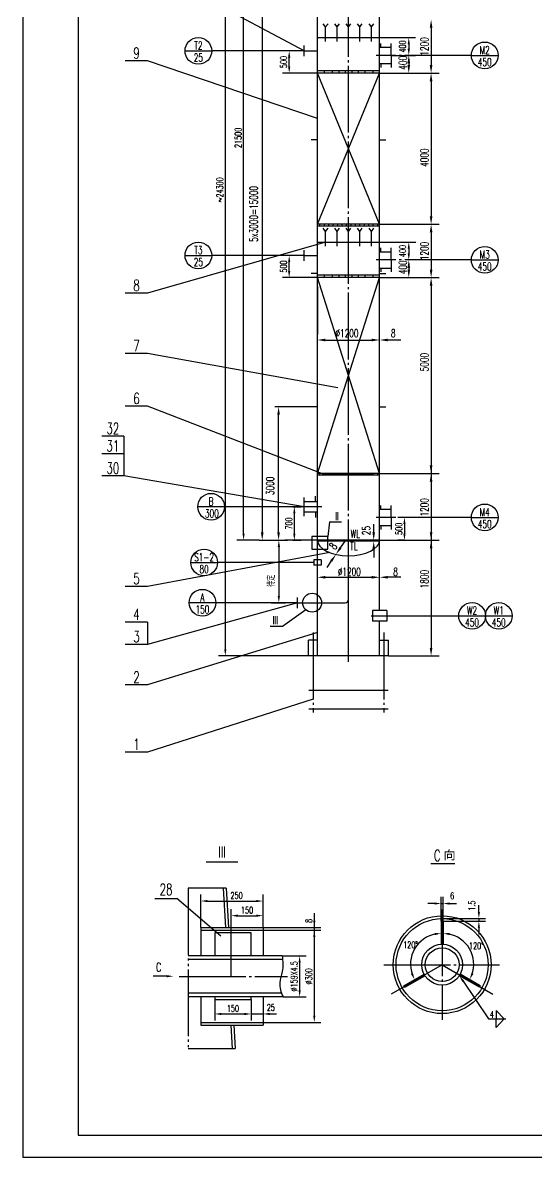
# Model space of a CAD drawing. Header units: inches. Extents: x 8 to 602, y 2 to 843.
# Drawn here: x 8 to 240, y 2 to 512 of the extents above; entities that cross this region are included whole.
import ezdxf
from ezdxf.enums import TextEntityAlignment as Align

# ---------------------------------------------------------------- set-up
doc = ezdxf.new("R2010")
doc.units = ezdxf.units.IN
doc.header["$MEASUREMENT"] = 0
doc.linetypes.add('CENTER', pattern=[34, 30, -1.5, 1, -1.5])
doc.linetypes.add('PHANTOM', pattern=[36.5, 30, -1.5, 1, -1.5, 1, -1.5])
for name, color, linetype in [('1', 7, 'Continuous'), ('2', 1, 'CENTER'), ('3', 6, 'Continuous'), ('5', 2, 'PHANTOM'), ('6', 6, 'Continuous')]:
    doc.layers.add(name, color=color, linetype=linetype)
doc.styles.add('HZ4', font='complex', dxfattribs={"width": 0.67, "height": 4, "bigfont": 'hztxt'})
doc.styles.add('ST4', font='SimSun.ttf', dxfattribs={"height": 4})
doc.styles.add('SZ3', font='complex', dxfattribs={"width": 0.67, "height": 3, "bigfont": 'hztxt'})
doc.styles.add('SZ5', font='complex', dxfattribs={"width": 0.67, "height": 5})

msp = doc.modelspace()

# ---------------------------------------------------------------- linework, layer by layer
for p, q in [((144.783, 510.337), (143.719, 511.718)), ((144.783, 510.337), (145.846, 511.718)), ((149.967, 510.337), (148.903, 511.718)), ((149.967, 510.337), (151.031, 511.718)), ((155.065, 510.337), (154.001, 511.718)), ((155.065, 510.337), (156.128, 511.718)), ((160.162, 510.337), (159.098, 511.718)), ((160.162, 510.337), (161.226, 511.718)), ((165.347, 510.337), (164.283, 511.718)), ((165.347, 510.337), (166.41, 511.718)), ((141.065, 505.518), (169.064, 505.518)), ((144.119, 490.598), (144.119, 489.518)), ((147.681, 490.598), (147.681, 489.518)), ((150.659, 490.598), (150.659, 489.518)), ((153.515, 490.598), (153.515, 489.518)), ((156.614, 490.598), (156.614, 489.518)), ((159.47, 490.598), (159.47, 489.518)), ((162.448, 490.598), (162.448, 489.518)), ((166.01, 490.598), (166.01, 489.518)), ((144.783, 418.382), (143.719, 419.763)), ((144.783, 418.382), (145.846, 419.763)), ((149.967, 418.382), (148.903, 419.763)), ((149.967, 418.382), (151.031, 419.763)), ((155.065, 418.382), (154.001, 419.763)), ((155.065, 418.382), (156.128, 419.763)), ((160.162, 418.382), (159.098, 419.763)), ((160.162, 418.382), (161.226, 419.763)), ((165.347, 418.382), (164.283, 419.763)), ((165.347, 418.382), (166.41, 419.763)), ((141.065, 413.563), (169.064, 413.563)), ((144.119, 398.643), (144.119, 397.563)), ((147.681, 398.643), (147.681, 397.563)), ((150.659, 398.643), (150.659, 397.563)), ((153.515, 398.643), (153.515, 397.563)), ((156.614, 398.643), (156.614, 397.563)), ((159.47, 398.643), (159.47, 397.563)), ((162.448, 398.643), (162.448, 397.563)), ((166.01, 398.643), (166.01, 397.563))]:
    msp.add_line(p, q)
at = {"layer": '1'}
for p, q in [((33.48, 833.012), (33.48, 12.012)), ((169.064, 247.97), (169.064, 684.426)), ((141.065, 227.508), (141.065, 679.473)), ((144.783, 503.718), (144.783, 510.337)), ((149.967, 503.718), (149.967, 510.337)), ((155.065, 503.718), (155.065, 510.337)), ((160.162, 503.718), (160.162, 510.337)), ((165.347, 503.718), (165.347, 510.337)), ((135.065, 497.125), (135.065, 501.925)), ((169.064, 501.202), (174.324, 501.202)), ((169.661, 501.202), (169.661, 502.925)), ((174.324, 497.518), (174.324, 502.911)), ((135.065, 499.525), (141.065, 499.525)), ((174.324, 497.518), (174.324, 492.125)), ((169.064, 490.598), (141.065, 490.598)), ((169.064, 493.834), (174.324, 493.834)), ((169.661, 493.834), (169.661, 492.111)), ((169.064, 489.518), (141.065, 489.518)), ((141.065, 459.509), (138.279, 459.509)), ((141.065, 459.509), (138.279, 459.509)), ((141.065, 459.509), (138.279, 459.509)), ((169.064, 459.509), (171.85, 459.509)), ((169.064, 459.509), (171.85, 459.509)), ((169.064, 459.509), (171.85, 459.509)), ((169.064, 421.562), (141.065, 421.562)), ((169.064, 420.762), (141.065, 420.762)), ((142.065, 421.562), (142.065, 420.762)), ((144.065, 421.562), (144.065, 420.762)), ((144.783, 411.763), (144.783, 418.382)), ((146.065, 421.562), (146.065, 420.762)), ((148.065, 421.562), (148.065, 420.762)), ((149.967, 411.763), (149.967, 418.382)), ((150.065, 421.562), (150.065, 420.762)), ((152.065, 421.562), (152.065, 420.762)), ((154.065, 421.562), (154.065, 420.762)), ((155.065, 411.763), (155.065, 418.382)), ((156.065, 421.562), (156.065, 420.762)), ((158.064, 421.562), (158.064, 420.762)), ((160.064, 421.562), (160.064, 420.762)), ((160.162, 411.763), (160.162, 418.382)), ((162.064, 421.562), (162.064, 420.762)), ((164.064, 421.562), (164.064, 420.762)), ((165.347, 411.763), (165.347, 418.382)), ((166.064, 421.562), (166.064, 420.762)), ((168.064, 421.562), (168.064, 420.762)), ((135.065, 405.17), (135.065, 409.97)), ((169.064, 409.247), (174.324, 409.247)), ((169.661, 409.247), (169.661, 410.97)), ((174.324, 405.563), (174.324, 410.956)), ((135.065, 407.57), (141.065, 407.57)), ((174.324, 405.563), (174.324, 400.17)), ((141.065, 399.507), (138.279, 399.507)), ((141.065, 399.507), (138.279, 399.507)), ((141.065, 399.507), (138.279, 399.507)), ((169.064, 398.643), (141.065, 398.643)), ((169.064, 401.879), (174.324, 401.879)), ((169.064, 399.507), (171.85, 399.507)), ((169.064, 399.507), (171.85, 399.507)), ((169.064, 399.507), (171.85, 399.507)), ((169.661, 401.879), (169.661, 400.156)), ((169.064, 397.563), (141.065, 397.563)), ((141.065, 339.505), (138.279, 339.505)), ((169.064, 339.505), (171.85, 339.505)), ((169.064, 309.503), (141.065, 309.503)), ((169.064, 308.703), (141.065, 308.703)), ((142.065, 309.503), (142.065, 308.703)), ((144.065, 309.503), (144.065, 308.703)), ((144.44, 309.503), (165.689, 309.503)), ((146.065, 309.503), (146.065, 308.703)), ((148.065, 309.503), (148.065, 308.703)), ((150.065, 309.503), (150.065, 308.703)), ((152.065, 309.503), (152.065, 308.703)), ((154.065, 309.503), (154.065, 308.703)), ((156.065, 309.503), (156.065, 308.703)), ((158.064, 309.503), (158.064, 308.703)), ((160.064, 309.503), (160.064, 308.703)), ((162.064, 309.503), (162.064, 308.703)), ((164.064, 309.503), (164.064, 308.703)), ((166.064, 309.503), (166.064, 308.703)), ((168.064, 309.503), (168.064, 308.703)), ((135.065, 290.373), (135.065, 298.739)), ((135.065, 296.842), (141.065, 296.842)), ((140.206, 296.842), (140.206, 299.339)), ((135.065, 292.269), (141.065, 292.269)), ((140.206, 292.269), (140.206, 289.773)), ((169.064, 293.447), (174.324, 293.447)), ((169.661, 293.447), (169.661, 295.17)), ((174.324, 289.763), (174.324, 295.156)), ((169.064, 286.079), (174.324, 286.079)), ((169.661, 286.079), (169.661, 284.356)), ((174.324, 289.763), (174.324, 284.37)), ((169.064, 279.503), (141.065, 279.503)), ((142.714, 270.677), (139.494, 270.677)), ((139.494, 270.677), (139.494, 268.277)), ((142.714, 270.677), (142.714, 268.277)), ((155.065, 252.839), (155.065, 272.503)), ((142.714, 268.277), (139.494, 268.277)), ((132.099, 248.999), (132.099, 253.799)), ((132.099, 251.399), (153.625, 251.399)), ((172.274, 247.97), (165.834, 247.97)), ((165.834, 247.97), (165.834, 243.17)), ((172.274, 247.97), (172.274, 243.17)), ((172.274, 243.17), (165.834, 243.17)), ((169.064, 227.508), (169.064, 243.17)), ((141.065, 234.507), (137.101, 234.507)), ((137.101, 227.508), (137.101, 234.507)), ((169.064, 234.507), (173.029, 234.507)), ((173.029, 227.508), (173.029, 234.507)), ((173.029, 227.508), (137.101, 227.508)), ((137.164, 212.031), (172.965, 212.031)), ((137.164, 203.748), (172.965, 203.748)), ((98.687, 122.968), (99.662, 105.368)), ((100.091, 122.968), (101.066, 105.368)), ((196.784, 108.227), (197.584, 108.227)), ((196.784, 108.227), (196.784, 97.818)), ((197.584, 108.227), (197.584, 97.818)), ((88.604, 105.368), (88.604, 92.568)), ((88.604, 105.368), (116.604, 105.368)), ((88.604, 104.088), (116.604, 104.088)), ((94.851, 102.968), (94.851, 92.568)), ((111.235, 102.968), (94.851, 102.968)), ((111.235, 92.568), (111.235, 102.968)), ((116.604, 105.368), (116.604, 92.568)), ((125.224, 92.568), (82.99, 92.568)), ((125.224, 90.968), (82.99, 90.968)), ((180.01, 79.174), (189.024, 84.378)), ((180.41, 78.481), (189.424, 83.685)), ((213.958, 78.481), (204.944, 83.685)), ((214.358, 79.174), (205.344, 84.378)), ((180.41, 78.481), (180.01, 79.174)), ((214.358, 79.174), (213.958, 78.481)), ((124.948, 75.768), (82.99, 75.768)), ((125.609, 74.168), (82.99, 74.168)), ((88.604, 74.168), (88.604, 61.368)), ((94.851, 74.168), (94.851, 72.968)), ((94.851, 72.968), (111.235, 72.968)), ((111.235, 72.968), (111.235, 74.168)), ((116.604, 74.168), (116.604, 61.368)), ((88.604, 62.648), (116.604, 62.648)), ((88.604, 61.368), (116.604, 61.368)), ((102.099, 61.368), (102.675, 50.968)), ((103.503, 61.368), (104.079, 50.968)), ((33.48, 12.012), (592.48, 12.012))]:
    msp.add_line(p, q, dxfattribs=at)
at = {"layer": '1', "color": 3}
for p, q in [((135.065, 499.525), (54.769, 542.384)), ((54.053, 326.24), (44.053, 326.24)), ((54.053, 326.24), (54.053, 316.24)), ((54.053, 318.409), (44.053, 318.409)), ((54.053, 318.409), (54.053, 308.409)), ((54.053, 308.409), (44.053, 308.409)), ((135.065, 294.556), (54.053, 308.409))]:
    msp.add_line(p, q, dxfattribs=at)
at = {"layer": '1'}
for radius in [22, 20.72, 9.2, 7.6]:
    msp.add_circle((197.184, 88.627), radius, dxfattribs=at)
msp.add_arc((153.625, 252.839), 1.44, 270, 0, dxfattribs=at)
msp.add_ellipse((155.065, 279.503), major_axis=(13.999, 0), ratio=0.5, start_param=3.1415927, end_param=6.2831853, dxfattribs=at)
at = {"layer": '2'}
for p, q in [((155.065, 224.82), (155.065, 765.495)), ((210.34, 497.518), (167.429, 497.518)), ((210.34, 405.563), (167.429, 405.563)), ((210.34, 289.763), (167.429, 289.763)), ((169.064, 279.003), (141.065, 279.003)), ((139.135, 237.939), (139.135, 202.005)), ((170.994, 237.939), (170.994, 202.005)), ((197.184, 113.427), (197.184, 63.827)), ((170.939, 88.627), (222.939, 88.627)), ((197.184, 88.627), (174.321, 75.427)), ((197.184, 88.627), (220.047, 75.427)), ((78.901, 83.368), (127.627, 83.368))]:
    msp.add_line(p, q, dxfattribs=at)
at = {"layer": '3'}
for p, q in [((99.643, 699.473), (99.643, 230.508)), ((107.863, 282.503), (107.863, 676.473)), ((116.243, 575.921), (116.243, 283.103)), ((169.064, 505.518), (185.171, 505.518)), ((192.22, 509.917), (192.22, 493.118)), ((182.171, 502.518), (182.171, 500.518)), ((64.656, 495.048), (54.656, 495.048)), ((141.065, 469.205), (64.656, 495.048)), ((81.508, 499.525), (93.508, 499.525)), ((135.065, 499.525), (93.508, 499.525)), ((130.015, 499.525), (125.373, 499.525)), ((128.373, 492.518), (128.373, 496.525)), ((174.324, 497.518), (185.171, 497.518)), ((182.171, 495.878), (182.171, 493.118)), ((210.34, 497.518), (222.34, 497.518)), ((141.065, 489.518), (125.373, 489.518)), ((141.065, 421.562), (169.064, 489.518)), ((169.064, 421.562), (141.065, 489.518)), ((165.883, 489.518), (162.883, 489.518)), ((169.064, 489.518), (195.82, 489.518)), ((169.064, 489.518), (195.82, 489.518)), ((192.22, 485.918), (192.22, 425.162)), ((169.064, 421.562), (195.82, 421.562)), ((169.064, 421.562), (195.82, 421.562)), ((144.783, 413.563), (64.656, 390.607)), ((169.064, 413.563), (185.413, 413.563)), ((169.064, 413.563), (184.39, 413.563)), ((192.22, 417.962), (192.22, 401.163)), ((182.171, 410.563), (182.171, 408.563)), ((81.508, 407.57), (93.508, 407.57)), ((135.065, 407.57), (93.508, 407.57)), ((130.015, 407.57), (125.373, 407.57)), ((128.373, 400.563), (128.373, 404.57)), ((182.171, 403.923), (182.171, 401.163)), ((210.34, 405.563), (222.34, 405.563)), ((141.065, 397.563), (125.373, 397.563)), ((141.065, 309.567), (169.064, 397.563)), ((169.064, 309.567), (141.065, 397.563)), ((141.065, 393.575), (141.065, 371.975)), ((169.064, 397.563), (195.82, 397.563)), ((169.064, 397.563), (195.82, 397.563)), ((169.064, 393.575), (169.064, 397.175)), ((192.22, 393.963), (192.22, 309.503)), ((64.656, 390.607), (54.656, 390.607)), ((144.665, 369.532), (165.464, 369.532)), ((178.597, 369.532), (172.664, 369.532)), ((64.656, 363.448), (54.656, 363.448)), ((150.265, 348.038), (64.656, 363.448)), ((64.656, 339.763), (54.656, 339.763)), ((144.065, 309.033), (64.656, 339.763)), ((138.279, 339.505), (121.911, 339.505)), ((123.599, 283.103), (123.599, 335.905)), ((169.064, 309.503), (195.82, 309.503)), ((169.064, 309.503), (195.82, 309.503)), ((192.22, 309.503), (192.22, 270.023)), ((99.239, 294.556), (87.239, 294.556)), ((143.057, 294.556), (99.239, 294.556)), ((129.97, 294.556), (133.688, 294.556)), ((130.688, 291.556), (130.688, 282.503)), ((146.472, 287.76), (145.688, 281.186)), ((146.472, 287.76), (151.971, 287.76)), ((166.399, 283.103), (166.399, 286.703)), ((180.222, 289.763), (177.222, 289.763)), ((180.222, 286.763), (180.222, 282.503)), ((210.34, 289.763), (222.34, 289.763)), ((114.881, 279.503), (104.863, 279.503)), ((114.881, 279.503), (127.68, 279.503)), ((123.599, 279.503), (126.722, 279.503)), ((123.722, 276.503), (123.722, 254.399)), ((141.065, 279.503), (126.429, 279.503)), ((129.97, 279.503), (133.688, 279.503)), ((151.428, 276.061), (153.849, 279.533)), ((169.064, 279.503), (195.82, 279.503)), ((169.064, 279.503), (195.82, 279.503)), ((180.222, 279.503), (177.222, 279.503)), ((192.22, 275.903), (192.22, 231.108)), ((146.591, 273.931), (64.656, 258.731)), ((166.399, 275.403), (166.399, 271.803)), ((84.089, 269.477), (96.089, 269.477)), ((139.494, 269.477), (96.089, 269.477)), ((147.309, 270.156), (145.25, 267.203)), ((144.665, 262.832), (165.464, 262.832)), ((178.597, 262.832), (172.664, 262.832)), ((64.656, 258.731), (54.656, 258.731)), ((132.099, 251.399), (64.656, 232.653)), ((95.341, 251.399), (83.341, 251.399)), ((132.099, 251.399), (95.341, 251.399)), ((120.224, 251.399), (126.722, 251.399)), ((125.307, 240.871), (135.787, 248.275)), ((165.19, 245.508), (204.644, 245.508)), ((204.644, 245.508), (216.644, 245.508)), ((216.644, 245.508), (228.644, 245.508)), ((64.656, 242.653), (54.656, 242.653)), ((64.656, 242.653), (64.656, 232.653)), ((119.808, 240.871), (125.307, 240.871)), ((141.065, 238.051), (64.656, 214.4)), ((64.656, 232.653), (54.656, 232.653)), ((155.065, 227.508), (96.643, 227.508)), ((173.029, 227.508), (195.82, 227.508)), ((64.656, 214.4), (54.656, 214.4)), ((139.135, 207.977), (64.656, 184.175)), ((64.656, 184.175), (54.656, 184.175)), ((105.208, 134.778), (91.091, 134.778)), ((192.052, 134.19), (202.843, 134.19)), ((67.865, 118.463), (77.865, 118.463)), ((97.609, 101.401), (77.865, 118.463)), ((88.604, 105.368), (88.604, 120.25)), ((116.604, 113.661), (116.604, 120.25)), ((196.784, 108.227), (196.784, 119.127)), ((197.584, 108.227), (197.584, 119.127)), ((91.604, 117.25), (113.604, 117.25)), ((102.284, 83.368), (102.284, 113.661)), ((116.604, 105.368), (116.604, 113.661)), ((193.784, 116.127), (190.784, 116.127)), ((196.784, 116.127), (197.584, 116.127)), ((200.584, 116.127), (203.584, 116.127)), ((213.701, 112.347), (213.701, 115.347)), ((105.284, 110.661), (113.604, 110.661)), ((139.661, 111.824), (139.661, 64.368)), ((197.184, 109.347), (216.701, 109.347)), ((197.584, 108.227), (216.701, 108.227)), ((213.701, 109.347), (213.701, 108.227)), ((116.604, 105.368), (142.661, 105.368)), ((116.604, 104.088), (142.661, 104.088)), ((213.701, 105.227), (213.701, 102.227)), ((125.224, 92.568), (136.068, 92.568)), ((133.068, 89.568), (133.068, 77.168)), ((73.239, 83.451), (67.233, 83.451)), ((206.286, 81.695), (218.05, 64.251)), ((94.851, 72.968), (94.851, 63.47)), ((111.235, 72.968), (111.235, 63.47)), ((116.604, 74.168), (116.604, 63.47)), ((125.609, 74.168), (136.068, 74.168)), ((97.851, 66.47), (108.235, 66.47)), ((111.235, 66.47), (116.604, 66.47)), ((119.604, 66.47), (122.604, 66.47)), ((221.487, 68.059), (225.049, 64.251)), ((221.487, 68.059), (221.487, 64.251)), ((116.604, 62.648), (142.661, 62.648)), ((218.05, 64.251), (225.787, 64.251)), ((221.487, 60.442), (225.049, 64.251)), ((221.487, 60.442), (221.487, 64.251))]:
    msp.add_line(p, q, dxfattribs=at)
for points in [[(8.48, 2.012), (602.48, 2.012), (602.48, 843.012), (8.48, 843.012)], [(138.493, 275.474), (145.688, 275.474), (145.688, 281.186), (138.493, 281.186)]]:
    msp.add_lwpolyline(points, close=True, dxfattribs=at)
for centre, radius in [((87.508, 499.525), 6), ((216.34, 497.518), 6), ((87.508, 407.57), 6), ((216.34, 405.563), 6), ((93.239, 294.556), 6), ((216.34, 289.763), 6), ((90.089, 269.477), 6), ((89.341, 251.399), 6), ((138.688, 251.399), 4.262), ((210.644, 245.508), 6), ((222.644, 245.508), 6)]:
    msp.add_circle(centre, radius, dxfattribs=at)
for centre, start, end in [((196.784, 88.858), 99.96688, 200.03312), ((197.584, 88.858), 339.96688, 80.03312)]:
    msp.add_arc(centre, 13.814, start, end, dxfattribs=at)
msp.add_open_spline([(125.224, 92.568), (125.46, 90.195), (125.864, 86.113), (123.406, 80.02), (124.662, 76.279), (125.609, 74.168)], degree=3, knots=[0, 0, 0, 0, 7.0745809, 12.164307, 18.7901471, 18.7901471, 18.7901471, 18.7901471], dxfattribs=at)
for points in [[(191.62, 509.917), (192.82, 509.917), (192.22, 513.517)], [(181.671, 502.518), (182.671, 502.518), (182.171, 505.518)], [(181.671, 500.518), (182.671, 500.518), (182.171, 497.518)], [(127.873, 496.525), (128.873, 496.525), (128.373, 499.525)], [(181.571, 493.918), (182.771, 493.918), (182.171, 497.518)], [(127.873, 492.518), (128.873, 492.518), (128.373, 489.518)], [(181.571, 493.118), (182.771, 493.118), (182.171, 489.518)], [(191.62, 493.118), (192.82, 493.118), (192.22, 489.518)], [(191.62, 485.918), (192.82, 485.918), (192.22, 489.518)], [(191.62, 425.162), (192.82, 425.162), (192.22, 421.562)], [(191.62, 417.962), (192.82, 417.962), (192.22, 421.562)], [(181.671, 410.563), (182.671, 410.563), (182.171, 413.563)], [(181.671, 408.563), (182.671, 408.563), (182.171, 405.563)], [(127.873, 404.57), (128.873, 404.57), (128.373, 407.57)], [(181.571, 401.963), (182.771, 401.963), (182.171, 405.563)], [(127.873, 400.563), (128.873, 400.563), (128.373, 397.563)], [(181.571, 401.163), (182.771, 401.163), (182.171, 397.563)], [(191.62, 401.163), (192.82, 401.163), (192.22, 397.563)], [(191.62, 393.963), (192.82, 393.963), (192.22, 397.563)], [(144.665, 370.132), (144.665, 368.932), (141.065, 369.532)], [(165.464, 370.132), (165.464, 368.932), (169.064, 369.532)], [(172.664, 370.132), (172.664, 368.932), (169.064, 369.532)], [(122.999, 335.905), (124.199, 335.905), (123.599, 339.505)], [(191.62, 313.103), (192.82, 313.103), (192.22, 309.503)], [(191.62, 305.903), (192.82, 305.903), (192.22, 309.503)], [(130.188, 291.556), (131.188, 291.556), (130.688, 294.556)], [(179.722, 286.763), (180.722, 286.763), (180.222, 289.763)], [(107.363, 282.503), (108.363, 282.503), (107.863, 279.503)], [(115.643, 283.103), (116.843, 283.103), (116.243, 279.503)], [(122.999, 283.103), (124.199, 283.103), (123.599, 279.503)], [(130.188, 282.503), (131.188, 282.503), (130.688, 279.503)], [(165.799, 283.103), (166.999, 283.103), (166.399, 279.503)], [(179.722, 282.503), (180.722, 282.503), (180.222, 279.503)], [(191.62, 283.103), (192.82, 283.103), (192.22, 279.503)], [(123.222, 276.503), (124.222, 276.503), (123.722, 279.503)], [(150.936, 276.405), (151.92, 275.718), (149.369, 273.109)], [(165.799, 275.403), (166.999, 275.403), (166.399, 279.003)], [(191.62, 275.903), (192.82, 275.903), (192.22, 279.503)], [(146.817, 270.499), (147.802, 269.813), (149.369, 273.109)], [(144.665, 263.432), (144.665, 262.232), (141.065, 262.832)], [(165.464, 263.432), (165.464, 262.232), (169.064, 262.832)], [(172.664, 263.432), (172.664, 262.232), (169.064, 262.832)], [(123.222, 254.399), (124.222, 254.399), (123.722, 251.399)], [(99.143, 230.508), (100.143, 230.508), (99.643, 227.508)], [(191.62, 231.108), (192.82, 231.108), (192.22, 227.508)], [(91.604, 117.75), (91.604, 116.75), (88.604, 117.25)], [(113.604, 117.75), (113.604, 116.75), (116.604, 117.25)], [(193.784, 116.627), (193.784, 115.627), (196.784, 116.127)], [(200.584, 116.627), (200.584, 115.627), (197.584, 116.127)], [(213.201, 112.347), (214.201, 112.347), (213.701, 109.347)], [(105.284, 111.161), (105.284, 110.161), (102.284, 110.661)], [(113.604, 111.161), (113.604, 110.161), (116.604, 110.661)], [(139.161, 108.368), (140.161, 108.368), (139.661, 105.368)], [(213.201, 105.227), (214.201, 105.227), (213.701, 108.227)], [(139.161, 101.088), (140.161, 101.088), (139.661, 104.088)], [(193.752, 102.91), (193.839, 101.913), (196.784, 102.672)], [(200.616, 102.91), (200.529, 101.913), (197.584, 102.672)], [(132.568, 89.568), (133.568, 89.568), (133.068, 92.568)], [(73.239, 83.951), (73.239, 82.951), (76.239, 83.451)], [(184.005, 84.881), (183.099, 84.458), (184.821, 81.951)], [(206.207, 80.918), (207.036, 81.477), (204.944, 83.685)], [(210.363, 84.881), (211.269, 84.458), (209.547, 81.951)], [(132.568, 77.168), (133.568, 77.168), (133.068, 74.168)], [(97.851, 66.97), (97.851, 65.97), (94.851, 66.47)], [(108.235, 66.97), (108.235, 65.97), (111.235, 66.47)], [(119.604, 66.97), (119.604, 65.97), (116.604, 66.47)], [(139.161, 65.648), (140.161, 65.648), (139.661, 62.648)]]:
    msp.add_solid(points, dxfattribs=at)
at = {"layer": '5'}
for p, q in [((100.091, 122.968), (82.99, 122.968)), ((82.99, 122.968), (82.99, 50.968)), ((82.99, 50.968), (104.079, 50.968))]:
    msp.add_line(p, q, dxfattribs=at)

# ---------------------------------------------------------------- texts
at = {"layer": '1', "color": 3, "style": 'SZ5', "width": 0.67}
for s, p in [('32', (49.053, 327.24)), ('31', (49.053, 319.409)), ('30', (49.053, 309.409))]:
    msp.add_text(s, height=5, dxfattribs=at).set_placement(p, align=Align.CENTER)
at = {"layer": '3', "width": 0.67}
for s, height, style, p in [('9', 5, 'SZ5', (59.656, 496.048)), ('T2', 3.6, 'SZ3', (87.508, 500.125)), ('M2', 3.6, 'SZ3', (216.34, 498.118)), ('25', 3.6, 'SZ3', (87.508, 494.725)), ('450', 3.6, 'SZ3', (216.34, 492.718)), ('T3', 3.6, 'SZ3', (87.508, 408.17)), ('M3', 3.6, 'SZ3', (216.34, 406.163)), ('25', 3.6, 'SZ3', (87.508, 402.77)), ('450', 3.6, 'SZ3', (216.34, 400.763)), ('8', 5, 'SZ5', (59.656, 391.607)), ('7', 5, 'SZ5', (59.656, 364.448)), ('6', 5, 'SZ5', (59.656, 340.763)), ('B', 3.6, 'SZ3', (93.239, 295.156)), ('300', 3.6, 'SZ3', (93.584, 289.756)), ('M4', 3.6, 'SZ3', (216.34, 290.363)), ('450', 3.6, 'SZ3', (216.34, 284.963)), ('WL', 3.6, 'SZ3', (158.122, 280.566)), ('TL', 3.6, 'SZ3', (157.495, 275.076)), ('S1-2', 3.6, 'SZ3', (90.089, 270.077)), ('80', 3.6, 'SZ3', (90.089, 264.677)), ('5', 5, 'SZ5', (59.656, 259.731)), ('A', 3.6, 'SZ3', (89.341, 251.999)), ('150', 3.6, 'SZ3', (89.341, 246.599)), ('4', 5, 'SZ5', (59.656, 243.653)), ('W2', 3.6, 'SZ3', (210.644, 246.108)), ('W1', 3.6, 'SZ3', (222.644, 246.108)), ('450', 3.6, 'SZ3', (210.644, 240.708)), ('450', 3.6, 'SZ3', (222.644, 240.708)), ('3', 5, 'SZ5', (59.656, 233.653)), ('2', 5, 'SZ5', (59.656, 215.4)), ('1', 5, 'SZ5', (59.656, 185.175))]:
    msp.add_text(s, height=height, dxfattribs=dict(at, style=style)).set_placement(p, align=Align.CENTER)
for s, height, style, p in [('II', 3.6, 'SZ3', (149.055, 288.581)), ('III', 3.6, 'SZ3', (120.83, 241.812)), ('III', 5, 'SZ5', (96.466, 136.828)), ('28', 5, 'SZ5', (70.11, 119.963))]:
    msp.add_text(s, height=height, dxfattribs=dict(at, style=style)).set_placement(p)
for height, style, p in [(5, 'SZ5', (196.493, 137.702)), (4, 'HZ4', (70.872, 87.497))]:
    msp.add_text('C', height=height, dxfattribs=dict(at, style=style)).set_placement(p, align=Align.MIDDLE_RIGHT)
at = {"layer": '3', "style": 'SZ3', "width": 0.67}
for p in [(182.929, 97.575), (212.55, 97.141)]:
    msp.add_text('120%%D', height=3, dxfattribs=at).set_placement(p, align=Align.MIDDLE_CENTER)
msp.add_text('4', height=3, dxfattribs=at).set_placement((219.56, 66.209), align=Align.MIDDLE)
at = {"layer": '3', "attachment_point": 5, "style": 'SZ3'}
for s, insert, char_height, rotation in [('\\A1;1200', (189.22, 501.517), 3.6, 90), ('400', (179.4, 501.518), 3, 90), ('\\A1;500', (125.873, 494.522), 3, 90), ('400', (179.53, 494.17), 3.6, 90), ('21500', (105.363, 460.43), 3, 90), ('4000', (189.22, 451.52), 3.6, 90), ('~24300', (97.143, 437.024), 3, 90), ('5x3000=15000', (112.394, 426.217), 3.6, 90), ('\\A1;1200', (189.22, 409.562), 3.6, 90), ('400', (179.4, 409.563), 3, 90), ('\\A1;500', (125.873, 402.567), 3, 90), ('400', (179.53, 402.215), 3.6, 90), ('\\A1;5000', (189.22, 359.565), 3.6, 90), ('\\A1;3000', (119.75, 303.924), 3.6, 90), ('1200', (189.22, 294.298), 3.6, 90), ('\\A1;700', (128.188, 287.029), 3, 90), ('\\A1;500', (177.722, 284.633), 3, 90), ('\\A1;25', (163.066, 283.846), 3.6, 90), ('8', (148.151, 276.87), 3.6, 55.10893), ('1800', (189.22, 262.005), 3.6, 90), ('待定', (120.471, 261.254), 3, 90), ('\\A1;1.5', (210.542, 115.174), 3, 90), ('8', (137.161, 108.312), 3, 90), ('%%C159X4.5', (130.568, 83.368), 3, 90), ('%%C300', (137.161, 83.368), 3, 90)]:
    msp.add_mtext(s, dxfattribs=dict(at, insert=insert, char_height=char_height, rotation=rotation))
for s, insert, char_height in [('%%C1200', (154.374, 372.532), 3.6), ('8', (175.172, 372.532), 3.6), ('%%C1200', (155.442, 265.299), 3.6), ('8', (176.239, 265.299), 3.6), ('\\A1;250', (104.694, 119.75), 3), ('6', (201.705, 119.634), 3), ('\\A1;150', (109.444, 113.161), 3), ('\\A1;150', (103.043, 68.97), 3), ('\\A1;25', (120.111, 69.361), 3)]:
    msp.add_mtext(s, dxfattribs=dict(at, insert=insert, char_height=char_height))
at = {"layer": '6', "style": 'ST4'}
msp.add_text('向', height=4, dxfattribs=at).set_placement((197.777, 135.961))

doc.saveas('drawing.dxf')
